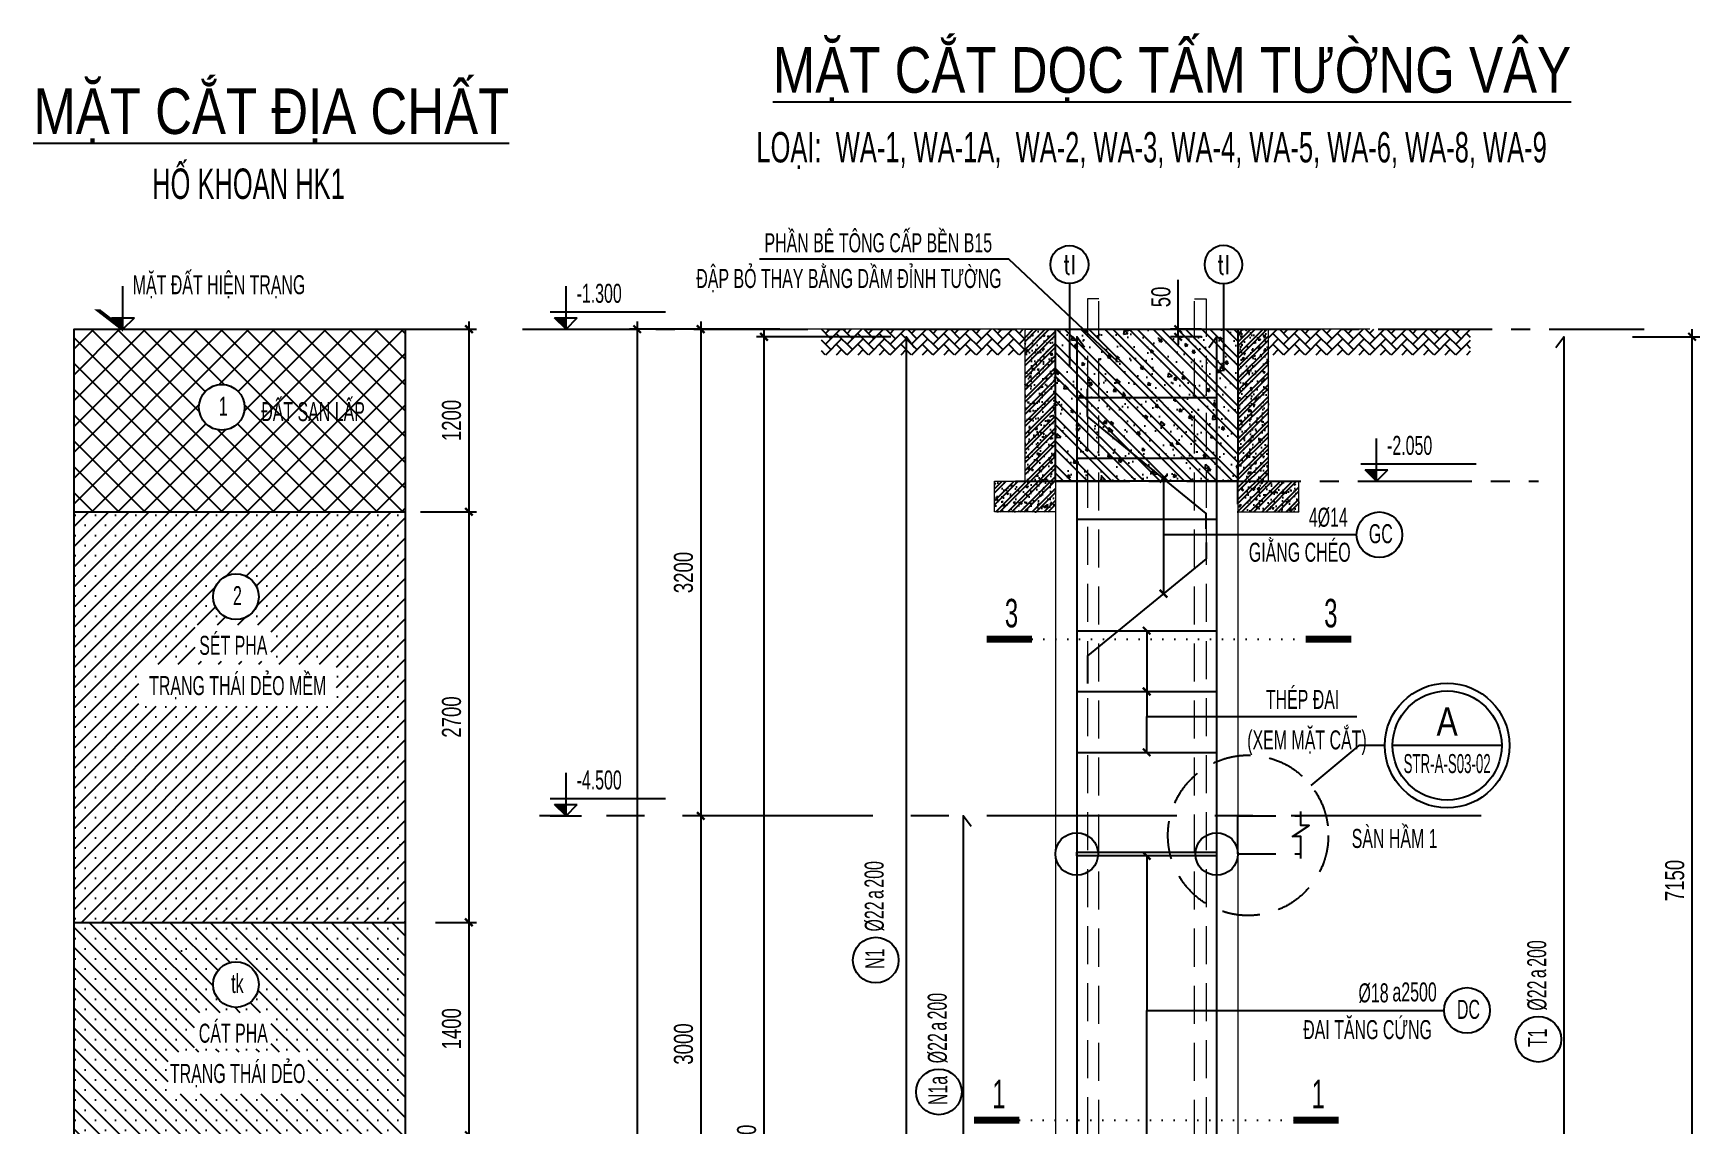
# Model space of a CAD drawing. Header units: millimetres. Extents: x -147841 to 368790, y -162721 to 84261.
# Drawn here: x 236299 to 247255, y -101197 to -94015 of the extents above; entities that cross this region are included whole.
import ezdxf
from ezdxf.enums import TextEntityAlignment as Align

# ---------------------------------------------------------------- set-up
doc = ezdxf.new("R2010")
doc.units = ezdxf.units.MM
doc.header["$LTSCALE"] = 1000
doc.header["$MEASUREMENT"] = 0
doc.header["$PDMODE"] = 1
doc.header["$PDSIZE"] = -10
for name, pattern in [('CENTER', [2, 1.25, -0.25, 0.25, -0.25]), ('CENTER2', [1.125, 0.75, -0.125, 0.125, -0.125]), ('DASHED', [0.75, 0.5, -0.25]), ('DOT', [0.25, 0, -0.25]), ('HIDDEN', [0.375, 0.25, -0.125])]:
    doc.linetypes.add(name, pattern=pattern)
doc.layers.get('0').update_dxf_attribs({"linetype": 'CONTINUOUS', "lineweight": 18})
doc.layers.get('DEFPOINTS').update_dxf_attribs({"color": 5, "linetype": 'CONTINUOUS', "lineweight": 18})
for name, color, linetype in [('0-Hatch', 8, 'CONTINUOUS'), ('0-KICH-THUOC', 9, 'CONTINUOUS'), ('0-TEXT', 31, 'CONTINUOUS'), ('0-THEP-CHU', 4, 'CONTINUOUS'), ('A-TRUC', 13, 'CENTER2'), ('ccu11-Chidan', 9, 'CONTINUOUS'), ('ccu11-Manh', 8, 'CONTINUOUS'), ('ccu11-Thay', 7, 'CONTINUOUS'), ('ccu11-Thep', 4, 'CONTINUOUS'), ('d-chudan', 9, 'CONTINUOUS'), ('d-textthep', 31, 'CONTINUOUS'), ('HIDE', 3, 'HIDDEN'), ('KC-Chidan', 9, 'CONTINUOUS'), ('KC-Cotthep', 8, 'CONTINUOUS'), ('KC-Dim', 8, 'CONTINUOUS'), ('KC-Hatch', 251, 'CONTINUOUS'), ('KC-Text', 31, 'CONTINUOUS'), ('NETVE', 11, 'CENTER'), ('THEPDAI', 6, 'CONTINUOUS')]:
    doc.layers.add(name, color=color, linetype=linetype)
for name, color, linetype, lineweight in [('0-THAY', 7, 'CONTINUOUS', 18), ('ccu11-Dim', 8, 'CONTINUOUS', 18), ('DIM', 8, 'CONTINUOUS', 18)]:
    doc.layers.add(name, color=color, linetype=linetype, lineweight=lineweight)
doc.styles.add('ARIAL', font='arial.ttf', dxfattribs={"width": 0.7})
doc.styles.add('ccu11-dim', font='vnsimli.shx', dxfattribs={"width": 0.65, "bigfont": 'bigfont.shx'})
doc.styles.add('VNTIMEH', font='vnsimli.shx', dxfattribs={"width": 0.8, "bigfont": 'bigfont.shx'})
doc.dimstyles.new('2.5-25', dxfattribs={"dimscale": 25, "dimtxt": 2.5, "dimasz": 1, "dimexe": 1, "dimexo": 2, "dimgap": 1, "dimtad": 1, "dimdec": 1, "dimrnd": 5, "dimdsep": 46, "dimtxsty": 'ARIAL', "dimblk": 'ARCHTICK', "dimcen": -1, "dimdle": 1, "dimclrd": 256, "dimclre": 256, "dimclrt": 3, "dimadec": 0, "dimazin": 2, "dimtfac": 0.1, "dimtdec": 1, "dimtmove": 0, "dimatfit": 1, "dimldrblk": 'ARCHTICK', "dimfxl": 1, "dimtvp": 0.833333, "dimtfill": 1, "dimtolj": 1, "dimtzin": 12, "dimarcsym": 0})
doc.dimstyles.new('2.5-50', dxfattribs={"dimscale": 50, "dimtxt": 2.5, "dimasz": 1, "dimexe": 1, "dimexo": 2, "dimgap": 1, "dimtad": 1, "dimdec": 1, "dimdsep": 46, "dimtxsty": 'ARIAL', "dimblk": 'ARCHTICK', "dimcen": -1, "dimdle": 1, "dimclrd": 256, "dimclre": 256, "dimclrt": 3, "dimadec": 0, "dimazin": 2, "dimtfac": 0.1, "dimtdec": 1, "dimtmove": 0, "dimatfit": 1, "dimldrblk": 'ARCHTICK', "dimfxl": 1, "dimtvp": 0.833333, "dimtfill": 1, "dimtolj": 1, "dimtzin": 12, "dimarcsym": 0})
doc.dimstyles.new('ccu11-100x2', dxfattribs={"dimscale": 100, "dimtxt": 2.5, "dimasz": 1, "dimexe": 1, "dimexo": 2, "dimgap": 1, "dimtad": 1, "dimdec": 0, "dimlfac": 0.5, "dimdsep": 46, "dimtxsty": 'ccu11-dim', "dimblk": 'ARCHTICK', "dimcen": -1, "dimdle": 1, "dimclrd": 256, "dimclre": 256, "dimclrt": 31, "dimadec": 0, "dimazin": 2, "dimtfac": 0.1, "dimtdec": 0, "dimtmove": 0, "dimatfit": 1, "dimldrblk": 'ARCHTICK', "dimfxl": 1, "dimtvp": 0.833333, "dimtolj": 1, "dimtzin": 12, "dimarcsym": 0})
pattern_1 = [(50, (103525.49, 0), (107.589027, -9.41282), [11.25, -123.75]), (355, (103525.49, 0), (-20.8127, 112.82882), [9, -99]), (100.4514, (103534.45, -0.78), (86.77641, 103.41593), [9.56103, -105.17132]), (46.1842, (103525.49, 30), (160.08616, -24.82785), [16.875, -185.625]), (96.6356, (103538.83, 27.93), (140.1994, 146.11768), [14.34154, -157.75695]), (351.1842, (103525.49, 30), (140.19929, 146.11779), [13.5, -148.5]), (21, (103540.49, 22.5), (89.53606, -60.392834), [11.25, -123.75]), (326, (103540.49, 22.5), (36.4973, 108.77251), [9, -99]), (71.4514, (103547.95, 17.47), (126.033394, 48.379575), [9.56103, -105.17132]), (37.5, (103525.486, 0), (1.823978, 49.934078), [0, -97.8, 0, -100.5, 0, -99.375]), (7.5, (103525.486, 0), (39.46043, 59.161757), [0, -57.3, 0, -95.55, 0, -37.875]), (327.5, (103492.036, 0), (80.073365, -3.383231), [0, -37.5, 0, -117, 0, -155.25]), (317.5, (103477.036, 0), (87.477925, 15.015747), [0, -48.75, 0, -77.7, 0, -110.25]), (45, (103525.486, 0), (-39.774756, 39.774756), []), (45, (103552, 0), (-39.774756, 39.774756), [])]

# ---------------------------------------------------------------- blocks, each defined once
blk = doc.blocks.new('_ARCHTICK')
at = {"color": 0, "linetype": 'ByBlock', "const_width": 0.3}
blk.add_lwpolyline([(-0.5, -0.5), (0.5, 0.5)], dxfattribs=at)
blk = doc.blocks.new('*D408')
at = {"layer": 'DEFPOINTS', "color": 0, "linetype": 'ByBlock', "ltscale": 30, "transparency": 16777216}
for p in [(238744, -95960), (238744, -97160), (239163, -97160)]:
    blk.add_point(p, dxfattribs=at)
at = {"layer": 'KC-Dim', "linetype": 'ByBlock', "lineweight": -2, "ltscale": 30, "transparency": 16777216}
for p, q in [((238844, -95960), (239213, -95960)), ((239163, -95910), (239163, -97210)), ((238844, -97160), (239213, -97160))]:
    blk.add_line(p, q, dxfattribs=at)
at = {"layer": 'KC-Dim', "linetype": 'ByBlock', "lineweight": -2, "ltscale": 30, "transparency": 16777216, "xscale": 50, "yscale": 50, "zscale": 50}
for p, rotation in [((239163, -95960), 90), ((239163, -97160), 270)]:
    blk.add_blockref('_ARCHTICK', p, dxfattribs=dict(at, rotation=rotation))
at = {"layer": 'KC-Dim', "color": 3, "linetype": 'ByBlock', "ltscale": 30, "transparency": 16777216, "insert": (239049, -96560), "char_height": 125, "attachment_point": 5, "rotation": 90, "style": 'ARIAL', "bg_fill": 3, "box_fill_scale": 1.25, "bg_fill_color": 256, "bg_fill_true_color": 13158600, "bg_fill_transparency": 0}
blk.add_mtext('\\A1;1200', dxfattribs=at)
blk = doc.blocks.new('*D409')
at = {"layer": 'DEFPOINTS', "color": 0, "linetype": 'ByBlock', "ltscale": 30, "transparency": 16777216}
for p in [(238844, -97160), (238844, -99860), (239163, -99860)]:
    blk.add_point(p, dxfattribs=at)
at = {"layer": 'KC-Dim', "linetype": 'ByBlock', "lineweight": -2, "ltscale": 30, "transparency": 16777216}
for p, q in [((238944, -97160), (239213, -97160)), ((239163, -97110), (239163, -99910)), ((238944, -99860), (239213, -99860))]:
    blk.add_line(p, q, dxfattribs=at)
at = {"layer": 'KC-Dim', "linetype": 'ByBlock', "lineweight": -2, "ltscale": 30, "transparency": 16777216, "xscale": 50, "yscale": 50, "zscale": 50}
for p, rotation in [((239163, -97160), 90), ((239163, -99860), 270)]:
    blk.add_blockref('_ARCHTICK', p, dxfattribs=dict(at, rotation=rotation))
at = {"layer": 'KC-Dim', "color": 3, "linetype": 'ByBlock', "ltscale": 30, "transparency": 16777216, "insert": (239049, -98510), "char_height": 125, "attachment_point": 5, "rotation": 90, "style": 'ARIAL', "bg_fill": 3, "box_fill_scale": 1.25, "bg_fill_color": 256, "bg_fill_true_color": 13158600, "bg_fill_transparency": 0}
blk.add_mtext('\\A1;2700', dxfattribs=at)
blk = doc.blocks.new('att_thep_2')
blk.add_circle((-300, 0), 300)
at = {"color": 3, "style": 'ARIAL', "width": 0.6}
blk.add_attdef('DK', text='', height=250, dxfattribs=at).set_placement((467, 105), align=Align.CENTER)
at = {"color": 31, "style": 'ARIAL', "width": 0.6}
blk.add_attdef('SH', text='', height=250, dxfattribs=at).set_placement((-281, -111), align=Align.CENTER)
at = {"color": 2, "style": 'ARIAL', "width": 0.6}
blk.add_attdef('KC', text='', height=250, dxfattribs=at).set_placement((472, -355), align=Align.CENTER)
blk = doc.blocks.new('*D410')
at = {"layer": 'DEFPOINTS', "color": 0, "ltscale": 3000, "transparency": 16777216}
for p in [(238844, -99860), (238844, -101260), (239163, -101260)]:
    blk.add_point(p, dxfattribs=at)
at = {"layer": 'KC-Dim', "lineweight": -2, "ltscale": 3000, "transparency": 16777216}
for p, q in [((238944, -99860), (239213, -99860)), ((239163, -99810), (239163, -101310)), ((238944, -101260), (239213, -101260))]:
    blk.add_line(p, q, dxfattribs=at)
at = {"layer": 'KC-Dim', "lineweight": -2, "ltscale": 3000, "transparency": 16777216, "xscale": 50, "yscale": 50, "zscale": 50}
for p, rotation in [((239163, -99860), 90), ((239163, -101260), 270)]:
    blk.add_blockref('_ARCHTICK', p, dxfattribs=dict(at, rotation=rotation))
at = {"layer": 'KC-Dim', "color": 3, "ltscale": 3000, "transparency": 16777216, "insert": (239049, -100560), "char_height": 125, "attachment_point": 5, "rotation": 90, "style": 'ARIAL', "bg_fill": 3, "box_fill_scale": 1.25, "bg_fill_color": 256, "bg_fill_true_color": 13158600, "bg_fill_transparency": 0}
blk.add_mtext('\\A1;1400', dxfattribs=at)
blk = doc.blocks.new('*D396')
at = {"layer": 'DEFPOINTS', "color": 0, "linetype": 'ByBlock', "ltscale": 30, "transparency": 16777216}
for p in [(243826, -95960), (244079, -95960), (244079, -96010)]:
    blk.add_point(p, dxfattribs=at)
at = {"layer": 'KC-Dim', "linetype": 'ByBlock', "lineweight": -2, "ltscale": 30, "transparency": 16777216}
for p, q in [((243826, -95960), (243826, -95635)), ((243979, -95960), (243776, -95960)), ((243826, -96010), (243826, -95960)), ((243979, -96010), (243776, -96010)), ((243826, -96010), (243826, -96060))]:
    blk.add_line(p, q, dxfattribs=at)
at = {"layer": 'KC-Dim', "linetype": 'ByBlock', "lineweight": -2, "ltscale": 30, "transparency": 16777216, "xscale": 50, "yscale": 50, "zscale": 50}
for p, rotation in [((243826, -95960), 270), ((243826, -96010), 90)]:
    blk.add_blockref('_ARCHTICK', p, dxfattribs=dict(at, rotation=rotation))
at = {"layer": 'KC-Dim', "color": 3, "linetype": 'ByBlock', "ltscale": 30, "transparency": 16777216, "insert": (243713, -95748), "char_height": 125, "attachment_point": 5, "rotation": 90, "style": 'ARIAL', "bg_fill": 3, "box_fill_scale": 1.25, "bg_fill_color": 256, "bg_fill_true_color": 13158600, "bg_fill_transparency": 0}
blk.add_mtext('\\A1;50', dxfattribs=at)
blk = doc.blocks.new('*U22')
for p, q in [((165, 0), (165, 452)), ((0, 184), (1212, 184)), ((0, 0), (329, 0)), ((45, 120), (284, 120)), ((165, 0), (45, 120)), ((165, 0), (284, 120))]:
    blk.add_line(p, q)
at = {"color": 251}
blk.add_solid([(45, 120), (165, 120), (165, 0)], dxfattribs=at)
at = {"color": 31, "ltscale": 10, "style": 'ARIAL', "width": 0.6}
blk.add_attdef('CCD1', (276, 278), '', height=200, dxfattribs=at)
blk = doc.blocks.new('SH1')
at = {"layer": '0-TEXT', "color": 7}
blk.add_circle((300, 0), 250, dxfattribs=at)
at = {"layer": '0-TEXT', "style": 'VNTIMEH', "width": 0.7}
blk.add_attdef('KC', text='', height=250, dxfattribs=at).set_placement((-1494, 420), align=Align.TOP_RIGHT)
blk.add_attdef('DK', text='', height=250, dxfattribs=at).set_placement((-1494, -122), align=Align.BOTTOM_RIGHT)
blk.add_attdef('KH', text='', height=250, dxfattribs=at).set_placement((300, 0), align=Align.MIDDLE)
blk = doc.blocks.new('*D390')
at = {"layer": 'DEFPOINTS', "color": 0, "ltscale": 3000, "transparency": 16777216}
for p in [(241308, -95960), (240687, -99160), (241308, -99160)]:
    blk.add_point(p, dxfattribs=at)
at = {"layer": 'KC-Dim', "lineweight": -2, "ltscale": 3000, "transparency": 16777216}
for p, q in [((241208, -95960), (240637, -95960)), ((240687, -95910), (240687, -99210)), ((241208, -99160), (240637, -99160))]:
    blk.add_line(p, q, dxfattribs=at)
at = {"layer": 'KC-Dim', "lineweight": -2, "ltscale": 3000, "transparency": 16777216, "xscale": 50, "yscale": 50, "zscale": 50}
for p, rotation in [((240687, -95960), 90), ((240687, -99160), 270)]:
    blk.add_blockref('_ARCHTICK', p, dxfattribs=dict(at, rotation=rotation))
at = {"layer": 'KC-Dim', "color": 3, "ltscale": 3000, "transparency": 16777216, "insert": (240574, -97560), "char_height": 125, "attachment_point": 5, "rotation": 90, "style": 'ARIAL', "bg_fill": 3, "box_fill_scale": 1.25, "bg_fill_color": 256, "bg_fill_true_color": 13158600, "bg_fill_transparency": 0}
blk.add_mtext('\\A1;3200', dxfattribs=at)
blk = doc.blocks.new('*D391')
at = {"layer": 'DEFPOINTS', "color": 0, "ltscale": 3000, "transparency": 16777216}
for p in [(241308, -99160), (240687, -102160), (241577, -102160)]:
    blk.add_point(p, dxfattribs=at)
at = {"layer": 'KC-Dim', "lineweight": -2, "ltscale": 3000, "transparency": 16777216}
for p, q in [((240687, -99110), (240687, -102210)), ((241208, -99160), (240637, -99160)), ((241477, -102160), (240637, -102160))]:
    blk.add_line(p, q, dxfattribs=at)
at = {"layer": 'KC-Dim', "lineweight": -2, "ltscale": 3000, "transparency": 16777216, "xscale": 50, "yscale": 50, "zscale": 50}
for p, rotation in [((240687, -99160), 90), ((240687, -102160), 270)]:
    blk.add_blockref('_ARCHTICK', p, dxfattribs=dict(at, rotation=rotation))
at = {"layer": 'KC-Dim', "color": 3, "ltscale": 3000, "transparency": 16777216, "insert": (240574, -100660), "char_height": 125, "attachment_point": 5, "rotation": 90, "style": 'ARIAL', "bg_fill": 3, "box_fill_scale": 1.25, "bg_fill_color": 256, "bg_fill_true_color": 13158600, "bg_fill_transparency": 0}
blk.add_mtext('\\A1;3000', dxfattribs=at)
blk = doc.blocks.new('*D403')
at = {"layer": 'DEFPOINTS', "color": 0, "ltscale": 3000, "transparency": 16777216}
for p in [(240923, -95960), (240269, -120960), (240923, -120960)]:
    blk.add_point(p, dxfattribs=at)
at = {"layer": 'KC-Dim', "lineweight": -2, "ltscale": 3000, "transparency": 16777216}
for p, q in [((240823, -95960), (240219, -95960)), ((240269, -95910), (240269, -121010)), ((240823, -120960), (240219, -120960))]:
    blk.add_line(p, q, dxfattribs=at)
at = {"layer": 'KC-Dim', "lineweight": -2, "ltscale": 3000, "transparency": 16777216, "xscale": 50, "yscale": 50, "zscale": 50}
for p, rotation in [((240269, -95960), 90), ((240269, -120960), 270)]:
    blk.add_blockref('_ARCHTICK', p, dxfattribs=dict(at, rotation=rotation))
at = {"layer": 'KC-Dim', "color": 3, "ltscale": 3000, "transparency": 16777216, "insert": (240155, -108460), "char_height": 125, "attachment_point": 5, "rotation": 90, "style": 'ARIAL', "bg_fill": 3, "box_fill_scale": 1.25, "bg_fill_color": 256, "bg_fill_true_color": 13158600, "bg_fill_transparency": 0}
blk.add_mtext('\\A1;25000', dxfattribs=at)
blk = doc.blocks.new('*D407')
at = {"layer": 'DEFPOINTS', "color": 0, "linetype": 'ByBlock', "ltscale": 30, "transparency": 16777216}
for p in [(241103, -96010), (242037, -96010), (241408, -106710)]:
    blk.add_point(p, dxfattribs=at)
at = {"layer": 'KC-Dim', "linetype": 'ByBlock', "lineweight": -2, "ltscale": 30, "transparency": 16777216}
for p, q in [((241103, -106760), (241103, -95960)), ((241937, -96010), (241053, -96010)), ((241308, -106710), (241053, -106710))]:
    blk.add_line(p, q, dxfattribs=at)
at = {"layer": 'KC-Dim', "linetype": 'ByBlock', "lineweight": -2, "ltscale": 30, "transparency": 16777216, "xscale": 50, "yscale": 50, "zscale": 50}
for p, rotation in [((241103, -96010), 90), ((241103, -106710), 270)]:
    blk.add_blockref('_ARCHTICK', p, dxfattribs=dict(at, rotation=rotation))
at = {"layer": 'KC-Dim', "color": 3, "linetype": 'ByBlock', "ltscale": 30, "transparency": 16777216, "insert": (240989, -101360), "char_height": 125, "attachment_point": 5, "rotation": 90, "style": 'ARIAL', "bg_fill": 3, "box_fill_scale": 1.25, "bg_fill_color": 256, "bg_fill_true_color": 13158600, "bg_fill_transparency": 0}
blk.add_mtext('\\A1;10700', dxfattribs=at)
blk = doc.blocks.new('att_thep_1')
blk.add_circle((0, 300), 300)
at = {"color": 31, "style": 'ARIAL', "width": 0.6}
blk.add_attdef('SH', text='', height=250, dxfattribs=at).set_placement((19, 189), align=Align.CENTER)
blk.add_attdef('DK', text='', height=250, dxfattribs=at).set_placement((773, 195), align=Align.RIGHT)
blk.add_attdef('KC', (953, 197), '', height=250, dxfattribs=at)
at = {"layer": 'KC-Text', "color": 31, "style": 'ARIAL', "width": 0.6}
blk.add_text('a', height=250, dxfattribs=at).set_placement((805, 199))
blk = doc.blocks.new('*D1103')
at = {"layer": 'DEFPOINTS', "color": 0, "ltscale": 3000, "transparency": 16777216}
for p in [(246712, -96010), (247205, -96010), (246712, -103160)]:
    blk.add_point(p, dxfattribs=at)
at = {"layer": 'DIM', "lineweight": -2, "ltscale": 3000, "transparency": 16777216}
for p, q in [((247205, -103210), (247205, -95960)), ((246812, -96010), (247255, -96010)), ((246812, -103160), (247255, -103160))]:
    blk.add_line(p, q, dxfattribs=at)
at = {"layer": 'DIM', "lineweight": -2, "ltscale": 3000, "transparency": 16777216, "xscale": 50, "yscale": 50, "zscale": 50}
for p, rotation in [((247205, -96010), 90), ((247205, -103160), 270)]:
    blk.add_blockref('_ARCHTICK', p, dxfattribs=dict(at, rotation=rotation))
at = {"layer": 'DIM', "color": 3, "ltscale": 3000, "transparency": 16777216, "insert": (247091, -99585), "char_height": 125, "attachment_point": 5, "rotation": 90, "style": 'ARIAL', "bg_fill": 3, "box_fill_scale": 1.25, "bg_fill_color": 256, "bg_fill_true_color": 13158600, "bg_fill_transparency": 0}
blk.add_mtext('\\A1;7150', dxfattribs=at)
blk = doc.blocks.new('*U19')
at = {"color": 3, "linetype": 'DOT', "ltscale": 0.5}
blk.add_line((-1640, 0), (1239, 0), dxfattribs=at)
at = {"color": 4, "const_width": 75}
for points in [[(-2119, 0), (-1640, 0)], [(1239, 0), (1719, 0)]]:
    blk.add_lwpolyline(points, dxfattribs=at)
at = {"color": 31, "style": 'ARIAL', "width": 0.6}
for tag, p in [('MC3', (-1856, 274)), ('MC4', (1503, 274))]:
    blk.add_attdef(tag, text='', height=300, dxfattribs=at).set_placement(p, align=Align.MIDDLE_CENTER)
blk = doc.blocks.new('att_ten chi tiet')
at = {"color": 7}
blk.add_lwpolyline([(574, 656), (-574, 656)], dxfattribs=at)
blk.add_circle((0, 656), 656, dxfattribs=at)
at = {"color": 3}
blk.add_circle((0, 656), 574, dxfattribs=at)
at = {"color": 7, "style": 'ARIAL', "width": 0.8}
blk.add_attdef('TCT', text='', height=300, dxfattribs=at).set_placement((0, 669), align=Align.BOTTOM_CENTER)
at = {"color": 31, "style": 'ARIAL', "width": 0.6}
blk.add_attdef('BVTC', text='', height=200, dxfattribs=at).set_placement((0, 566), align=Align.TOP_CENTER)

msp = doc.modelspace()

# ---------------------------------------------------------------- hatches: boundary and pattern name
at = {"layer": '0-Hatch'}
h = msp.add_hatch(dxfattribs=at)
h.set_pattern_fill('AR-HBONE', color=256, scale=12.5, style=0)
h.set_pattern_definition([(45, (127380.327, -83754.96), (6e-15, 70.710678), [150, -50]), (135, (127415.683, -83719.607), (6e-15, 70.710678), [150, -50])])
h.paths.add_polyline_path([(242818.97, -95960.19), (241480.33, -95960.19), (241480.33, -96127.58), (242818.97, -96127.58)])
at = {"layer": '0-Hatch', "ltscale": 3000}
h = msp.add_hatch(dxfattribs=at)
h.set_pattern_fill('BTCT', color=256, scale=15)
h.set_pattern_definition(pattern_1)
h.paths.add_polyline_path([(243018.97, -95960.19), (242818.97, -95960.19), (242818.97, -96960.19), (243018.97, -96960.19)])
h.paths.add_polyline_path([(243018.97, -96960.19), (242818.97, -96960.19), (242618.97, -96960.19), (242618.97, -97160.19), (243018.97, -97160.19)])
h = msp.add_hatch(dxfattribs=at)
h.set_pattern_fill('BTCT', color=256, scale=15)
h.set_pattern_definition(pattern_1)
h.paths.add_polyline_path([(244418.97, -95960.19), (244218.97, -95960.19), (244218.97, -96960.19), (244418.97, -96960.19)])
h.paths.add_polyline_path([(244618.97, -96960.19), (244418.97, -96960.19), (244218.97, -96960.19), (244218.97, -97160.19), (244618.97, -97160.19)])
at = {"layer": '0-Hatch'}
h = msp.add_hatch(dxfattribs=at)
h.set_pattern_fill('AR-HBONE', color=256, scale=12.5, style=0)
h.set_pattern_definition([(45, (130533.535, -83754.96), (6e-15, 70.710678), [150, -50]), (135, (130568.89, -83719.607), (6e-15, 70.710678), [150, -50])])
h.paths.add_polyline_path([(245748.53, -95960.19), (244418.97, -95960.19), (244418.97, -96127.58), (245748.53, -96127.58)])
at = {"layer": '0-Hatch', "ltscale": 3000}
h = msp.add_hatch(dxfattribs=at)
h.set_pattern_fill('BTGV-01', color=256, scale=700)
h.set_pattern_definition([(50, (69532, 0), (5020.82, -439.265), [525, -5775]), (355, (69532, 0), (-971.26, 5265.34), [420, -4620]), (100.4514, (69950, -36.6), (4049.57, 4826.08), [446.18, -4908]), (46.1842, (69532, 1400), (7470.69, -1158.63), [787.5, -8662.5]), (96.6356, (70154.4, 1303.4), (6542.64, 6818.83), [669.27, -7362]), (351.184, (69532, 1400), (6542.63, 6818.83), [630, -6930]), (21, (70232, 1050), (4178.35, -2818.33), [525, -5775]), (326, (70232, 1050), (1703.21, 5076.05), [420, -4620]), (71.4514, (70580, 815), (5881.56, 2257.71), [446.18, -4908]), (37.5, (69531.8, 0), (85.119, 2330.257), [0, -4564, 0, -4690, 0, -4637.5]), (7.5, (69531.8, 0), (1841.487, 2760.882), [0, -2674, 0, -4459, 0, -1767.5]), (327.5, (67970.8, 0), (3736.757, -157.884), [0, -1750, 0, -5460, 0, -7245]), (317.5, (67270.8, 0), (4082.303, 700.735), [0, -2275, 0, -3626, 0, -5145])])
h.paths.add_polyline_path([(238744.1, -98960.19), (236567.16, -98960.19), (236567.16, -100960.19), (238744.1, -100960.19)])
h.paths.add_polyline_path([(237481.48, -99581.89, -1), (237781.48, -99581.89, -1)], flags=16)
h.paths.add_polyline_path([(237580.48, -99669.01), (237701.5, -99669.01), (237701.5, -99480.74), (237580.48, -99480.74)], flags=8)
h.paths.add_polyline_path([(236992.84, -100302.88), (238292.29, -100302.88), (238292.29, -100026.49), (236992.84, -100026.49)], flags=24)
h.paths.add_polyline_path([(237017.92, -100038.01), (238210.24, -100038.01), (238210.24, -99761.62), (237017.92, -99761.62)], flags=24)
at = {"layer": 'KC-Hatch', "ltscale": 3000}
h = msp.add_hatch(dxfattribs=at)
h.set_pattern_fill('LATSAN09', color=256, scale=20, angle=45)
h.set_pattern_definition([(45, (117979.48, 0), (-84.85281, 84.85281), []), (135, (117979.48, 0), (-84.85281, -84.85281), [])])
h.paths.add_polyline_path([(238744.1, -95960.19), (236567.16, -95960.19), (236567.16, -97160.19), (238744.1, -97160.19)])
h.paths.add_polyline_path([(237388.05, -96473.61, -1), (237688.05, -96473.61, -1)], flags=16)
h.paths.add_polyline_path([(237457.39, -96563.29), (237637.71, -96563.29), (237637.71, -96371.95), (237457.39, -96371.95)], flags=8)
h.paths.add_polyline_path([(237757.9, -96606.27), (238518.59, -96606.27), (238518.59, -96368.38), (237757.9, -96368.38)], flags=24)
h = msp.add_hatch(dxfattribs=at)
h.set_pattern_fill('MUT', color=256, scale=1000, angle=90)
h.set_pattern_definition([(135, (117979.48, 0), (-66.29126, -66.29126), []), (135, (117979.48, 66.29), (-66.29126, -66.29126), [0, -93.75])])
h.paths.add_polyline_path([(238744.1, -99860.19), (236567.16, -99860.19), (236567.16, -101260.19), (238744.1, -101260.19)])
edge = h.paths.add_edge_path(flags=16)
edge.add_arc((237631.48, -100269.04), 150, 0, 360)
h.paths.add_polyline_path([(237568.69, -100357.52), (237713.29, -100357.52), (237713.29, -100168.23), (237568.69, -100168.23)], flags=0)
h.paths.add_polyline_path([(237185.29, -100990.04), (238105.35, -100990.04), (238105.35, -100713.65), (237185.29, -100713.65)], flags=16)
h.paths.add_polyline_path([(237359.66, -100693.19), (237863.19, -100693.19), (237863.19, -100455.17), (237359.66, -100455.17)], flags=16)

# ---------------------------------------------------------------- linework, layer by layer
for points in [[(242818.97, -95960.19), (243018.97, -95960.19), (243018.97, -97160.19), (242618.97, -97160.19), (242618.97, -96960.19), (242818.97, -96960.19), (242818.97, -95960.19)], [(244418.97, -95960.19), (244218.97, -95960.19), (244218.97, -97160.19), (244618.97, -97160.19), (244618.97, -96960.19), (244418.97, -96960.19), (244418.97, -95960.19)]]:
    msp.add_lwpolyline(points)
at = {"layer": '0-KICH-THUOC', "ltscale": 3000}
msp.add_line((243729.33, -96943.02), (243729.33, -97698.82), dxfattribs=at)
at = {"layer": '0-THAY'}
for p, q in [((243018.97, -95960.19), (243018.97, -120960.19)), ((244218.97, -95960.19), (244218.97, -97760.19)), ((244218.97, -97760.19), (244218.97, -120960.19))]:
    msp.add_line(p, q, dxfattribs=at)
at = {"layer": '0-THEP-CHU', "linetype": 'Continuous'}
for points in [[(242089.33, -96080.19), (242037.33, -96010.19), (242037.33, -107710.19), (242102.29, -107627.03)], [(243210.97, -96080.19), (243158.97, -96010.19), (243158.97, -107710.19), (243223.93, -107627.03)], [(246309.88, -96080.19), (246361.88, -96010.19), (246361.88, -104160.19), (246296.92, -104077.03)], [(242464, -99230.19), (242412, -99160.19), (242412, -105160.19), (242476.97, -105077.03)]]:
    msp.add_lwpolyline(points, dxfattribs=at)
at = {"layer": 'A-TRUC'}
msp.add_line((242757.3, -96960.19), (246194.61, -96960.19), dxfattribs=at)
at = {"layer": 'ccu11-Chidan'}
for p, q in [((236888.57, -95960.19), (236888.57, -95677.76)), ((236813.75, -95885.36), (236963.4, -95885.36)), ((236888.57, -95960.19), (236813.75, -95885.36)), ((236888.57, -95960.19), (236963.4, -95885.36)), ((238642.75, -95960.19), (239054.59, -95960.19))]:
    msp.add_line(p, q, dxfattribs=at)
msp.add_lwpolyline([(245184.51, -98697.54), (245014.73, -98697.54), (244698.04, -98959.34)], dxfattribs=at)
msp.add_solid([(236813.75, -95885.36), (236888.57, -95885.36), (236888.57, -95960.19)], dxfattribs=at)
at = {"layer": 'ccu11-Dim', "linetype": 'DASHED', "ltscale": 0.5}
msp.add_lwpolyline([(243303.97, -118151.57), (243303.97, -95760.19), (243228.97, -95760.19), (243228.97, -118151.57)], dxfattribs=at)
at = {"layer": 'ccu11-Manh', "ltscale": 3000, "flags": 128}
msp.add_lwpolyline([(244632.45, -99440.19), (244632.45, -99296.19), (244578.45, -99296.19), (244686.45, -99224.19), (244632.45, -99224.19), (244632.45, -99130.19)], dxfattribs=at)
at = {"layer": 'ccu11-Manh'}
for centre in [(243158.97, -99410.57), (244078.97, -99410.57)]:
    msp.add_circle(centre, 140, dxfattribs=at)
at = {"layer": 'ccu11-Thay'}
for p, q in [((236567.16, -97160.19), (238744.1, -97160.19)), ((236567.16, -99860.19), (238744.1, -99860.19))]:
    msp.add_line(p, q, dxfattribs=at)
at = {"layer": 'ccu11-Thay', "linetype": 'Continuous'}
msp.add_lwpolyline([(236888.57, -95580.69, 0, 0, 0), (236888.57, -95960.19, 25, 25, 0), (236718.07, -95828.69, 0, 0, 0), (237962.84, -95828.69, 0, 0, 0)], format="xyseb", dxfattribs=at)
msp.add_lwpolyline([(236567.16, -129705.04), (236567.16, -95960.19), (238744.1, -95960.19), (238744.1, -129705.04)], dxfattribs=at)
at = {"layer": 'ccu11-Thep'}
msp.add_line((243110.9, -95660.19), (243110.9, -96210.19), dxfattribs=at)
for points in [[(244008.97, -97273.33), (244008.97, -97171.01), (243228.97, -96535.05), (243228.97, -96352.19)], [(244008.97, -97362.77), (244008.97, -97470.82), (243228.97, -98106.79), (243228.97, -98289.65)]]:
    msp.add_lwpolyline(points, dxfattribs=at)
at = {"layer": 'd-chudan'}
msp.add_lwpolyline([(244999, -97311.44), (243729.33, -97311.44)], dxfattribs=at)
at = {"layer": 'd-chudan', "linetype": 'HIDDEN'}
msp.add_circle((244285.89, -99288.16), 527.25, dxfattribs=at)
at = {"layer": 'HIDE'}
for p, q in [((244218.97, -97110.19), (244218.97, -96860.19)), ((244218.97, -99160.19), (244632.45, -99160.19)), ((244218.97, -99410.19), (244218.97, -99160.19)), ((244218.97, -99410.19), (244632.45, -99410.19))]:
    msp.add_line(p, q, dxfattribs=at)
at = {"layer": 'NETVE'}
msp.add_line((245817.85, -99160.19), (239626.81, -99160.19), dxfattribs=at)
at = {"layer": 'THEPDAI'}
for p, q in [((243158.97, -96408.87), (244078.97, -96408.87)), ((243158.97, -96808.87), (244078.97, -96808.87)), ((243158.97, -97208.87), (244078.97, -97208.87)), ((243158.97, -97942.44), (244078.97, -97942.44)), ((243158.97, -98342.44), (244078.97, -98342.44)), ((243158.97, -98742.44), (244078.97, -98742.44))]:
    msp.add_line(p, q, dxfattribs=at)
at = {"layer": 'THEPDAI', "color": 3}
msp.add_lwpolyline([(243158.97, -99398.27), (244078.97, -99398.27), (244078.97, -99422.87), (243158.97, -99422.87)], close=True, dxfattribs=at)

# ---------------------------------------------------------------- block references
at = {"layer": '0-TEXT'}
ref = msp.add_blockref('SH1', (242960.9, -95535.19), dxfattribs=dict(at, xscale=0.5, yscale=0.5, zscale=0.5))
ref.add_attrib('KH', 'tl', dxfattribs={"layer": 'd-textthep', "height": 125, "style": 'VNTIMEH', "width": 0.8}).set_placement((243110.9, -95535.19), align=Align.MIDDLE)
at = {"layer": 'KC-Chidan', "xscale": 0.625, "yscale": 0.625, "zscale": 0.625}
for name, p, values in [('*U22', (239698.21, -95960.19), {'CCD1': '-1.300'}), ('*U22', (245026.93, -96960.19), {'CCD1': '-2.050'}), ('*U19', (243890.23, -97998.07), {'MC4': '3', 'MC3': '3'}), ('*U22', (239698.21, -99160.19), {'CCD1': '-4.500'}), ('*U19', (243807.73, -101160.26), {'MC4': '1', 'MC3': '1'})]:
    msp.add_blockref(name, p, dxfattribs=at).add_auto_attribs(values)
at = {"layer": 'KC-Chidan'}
ref = msp.add_blockref('att_ten chi tiet', (245594.34, -99107.37), dxfattribs=dict(at, xscale=0.625, yscale=0.625, zscale=0.625))
ref.add_attrib('BVTC', 'STR-A-S03-02', dxfattribs={"layer": '0', "color": 31, "height": 125, "style": 'ARIAL', "width": 0.5}).set_placement((245594.34, -98753.56), align=Align.TOP_CENTER)
ref.add_attrib('TCT', 'A', dxfattribs={"layer": '0', "color": 7, "height": 187.5, "style": 'ARIAL', "width": 0.8}).set_placement((245594.34, -98689.49), align=Align.BOTTOM_CENTER)
at = {"layer": 'KC-Cotthep'}
ref = msp.add_blockref('att_thep_2', (237688.05, -96473.61), dxfattribs=dict(at, xscale=0.5, yscale=0.5, zscale=0.5))
ref.add_attrib('SH', '1', dxfattribs={"layer": '0', "color": 31, "height": 125, "style": 'ARIAL', "width": 0.6}).set_placement((237547.55, -96529.35), align=Align.CENTER)
ref = msp.add_blockref('att_thep_2', (245299, -97311.44), dxfattribs=dict(at, xscale=0.5, yscale=0.5, zscale=0.5))
ref.add_attrib('KC', 'GIẰNG CHÉO', dxfattribs={"layer": '0', "color": 2, "height": 125, "style": 'ARIAL', "width": 0.6}).set_placement((244625.24, -97489.09), align=Align.CENTER)
ref.add_attrib('DK', '4%%C14', dxfattribs={"layer": '0', "color": 215, "height": 125, "style": 'ARIAL', "width": 0.6}).set_placement((244813.06, -97258.74), align=Align.CENTER)
ref.add_attrib('SH', 'GC', dxfattribs={"layer": '0', "color": 31, "height": 125, "style": 'ARIAL', "width": 0.6}).set_placement((245158.51, -97367.18), align=Align.CENTER)
ref = msp.add_blockref('att_thep_2', (237781.48, -97718.66), dxfattribs=dict(at, xscale=0.5, yscale=0.5, zscale=0.5))
ref.add_attrib('SH', '2', dxfattribs={"layer": '0', "color": 31, "height": 125, "style": 'ARIAL', "width": 0.6}).set_placement((237640.99, -97774.4), align=Align.CENTER)
ref = msp.add_blockref('att_thep_1', (246344.36, -100628.86), dxfattribs=dict(at, xscale=0.5, yscale=0.5, zscale=0.5, rotation=90))
ref.add_attrib('SH', 'T1', dxfattribs={"layer": '0', "color": 31, "height": 125, "rotation": 90, "style": 'ARIAL', "width": 0.6}).set_placement((246250.1, -100619.36), align=Align.CENTER)
ref.add_attrib('KC', '200', (246245.78, -100152.43), dxfattribs={"layer": '0', "color": 2, "height": 125, "rotation": 90, "style": 'ARIAL', "width": 0.6})
ref.add_attrib('DK', '%%C22', dxfattribs={"layer": '0', "color": 2, "height": 125, "rotation": 90, "style": 'ARIAL', "width": 0.6}).set_placement((246246.92, -100242.59), align=Align.RIGHT)
ref = msp.add_blockref('att_thep_2', (237781.48, -100269.04), dxfattribs=dict(at, xscale=0.5, yscale=0.5, zscale=0.5))
ref.add_attrib('SH', 'tk', dxfattribs={"layer": '0', "color": 31, "height": 125, "style": 'ARIAL', "width": 0.6}).set_placement((237640.99, -100324.78), align=Align.CENTER)
ref = msp.add_blockref('att_thep_1', (242402.6, -100975.07), dxfattribs=dict(at, xscale=0.5, yscale=0.5, zscale=0.5, rotation=90))
ref.add_attrib('SH', 'N1a', dxfattribs={"layer": '0', "color": 31, "height": 125, "rotation": 90, "style": 'ARIAL', "width": 0.6}).set_placement((242308.34, -100965.56), align=Align.CENTER)
ref.add_attrib('KC', '200', (242304.02, -100498.63), dxfattribs={"layer": '0', "color": 2, "height": 125, "rotation": 90, "style": 'ARIAL', "width": 0.6})
ref.add_attrib('DK', '%%C22', dxfattribs={"layer": '0', "color": 2, "height": 125, "rotation": 90, "style": 'ARIAL', "width": 0.6}).set_placement((242305.16, -100588.79), align=Align.RIGHT)
ref = msp.add_blockref('att_thep_2', (245874.93, -100438.86), dxfattribs=dict(at, xscale=0.5, yscale=0.5, zscale=0.5))
ref.add_attrib('KC', 'a2500', dxfattribs={"layer": '0', "color": 2, "height": 125, "style": 'ARIAL', "width": 0.6}).set_placement((245380.39, -100380.02), align=Align.CENTER)
ref.add_attrib('DK', '%%C18', dxfattribs={"layer": '0', "color": 215, "height": 125, "style": 'ARIAL', "width": 0.6}).set_placement((245110.59, -100386.15), align=Align.CENTER)
ref.add_attrib('SH', 'DC', dxfattribs={"layer": '0', "color": 31, "height": 125, "style": 'ARIAL', "width": 0.6}).set_placement((245734.44, -100494.6), align=Align.CENTER)
at = {"layer": 'THEPDAI', "xscale": 50, "yscale": 50, "zscale": 50}
msp.add_blockref('_ARCHTICK', (243729.33, -96943.02), dxfattribs=at)
at = {"layer": 'THEPDAI', "xscale": 49.99999999999747, "yscale": 49.99999999999747, "zscale": 49.99999999999747, "rotation": 270.0330229544601}
msp.add_blockref('_ARCHTICK', (243729.33, -97698.82), dxfattribs=at)

# ---------------------------------------------------------------- texts
at = {"layer": 'KC-Text', "style": 'ARIAL', "width": 0.8}
for s, p in [('%%UMẶT CẮT DỌC TẤM TƯỜNG VÂY', (241160.72, -94405.27)), ('%%UMẶT CẮT ĐỊA CHẤT', (236299.11, -94676.45))]:
    msp.add_text(s, height=300, dxfattribs=at).set_placement(p)
at = {"layer": 'KC-Text', "style": 'ARIAL', "width": 0.6}
for s, p in [('LOẠI:  WA-1, WA-1A,  WA-2, WA-3, WA-4, WA-5, WA-6, WA-8, WA-9', (243651.3, -94863.46)), ('HỐ KHOAN HK1', (237713.61, -95103.48))]:
    msp.add_text(s, height=200, dxfattribs=at).set_placement(p, align=Align.CENTER)
at = {"layer": 'KC-Text', "color": 1, "style": 'ARIAL', "width": 0.6}
for s, p in [('PHẦN BÊ TÔNG CẤP BỀN B15', (241854.45, -95454.17)), ('ĐẬP BỎ THAY BẰNG DẦM ĐỈNH TƯỜNG', (241661.41, -95688.99)), ('ĐẤT SAN LẤP', (238138.24, -96564.49)), ('SÉT PHA', (237614.08, -98101)), ('TRẠNG THÁI DẺO MỀM', (237642.56, -98365.88)), ('CÁT PHA', (237614.08, -100651.38)), ('TRẠNG THÁI DẺO', (237642.56, -100916.26))]:
    msp.add_text(s, height=125, dxfattribs=at).set_placement(p, align=Align.CENTER)
msp.add_text('MẶT ĐẤT HIỆN TRẠNG', height=125, dxfattribs=at).set_placement((237520.08, -95667.51), align=Align.MIDDLE_CENTER)
for s, p in [('THÉP ĐAI', (244402.22, -98456.8, -269219.91)), ('(XEM MẶT CẮT)', (244280.15, -98722.92, -269219.91)), ('SÀN HẦM 1', (244966.87, -99370.84, -269219.91)), ('ĐAI TĂNG CỨNG', (244648.01, -100627.93, -269219.91))]:
    msp.add_text(s, height=125, dxfattribs=at).set_placement(p)

# ---------------------------------------------------------------- dimensions: what is measured, and where the dimension line sits
at = {"layer": 'KC-Dim', "linetype": 'ByBlock', "ltscale": 30}
dim = msp.add_linear_dim(base=(243826.46, -95960.19), p1=(244078.97, -96010.19), p2=(244078.97, -95960.19), angle=90, dimstyle='2.5-50', dxfattribs=at)
dim.commit()
dim.dimension.update_dxf_attribs({"geometry": '*D396', "text_midpoint": (243712.64, -95747.67)})

# ---------------------------------------------------------------- leaders
at = {"layer": 'ccu11-Manh', "ltscale": 3000}
for points, override in [([(243618.97, -97942.44), (243618.97, -98505.93), (244999.62, -98507.33)], {"dimasz": 0.5, "dimtad": 0}), ([(243618.97, -98342.44), (243618.97, -98505.93), (244999.62, -98507.33)], {"dimasz": 0.5, "dimtad": 0}), ([(243618.97, -98742.44), (243618.97, -98505.93), (244999.62, -98507.33)], {"dimasz": 0.5, "dimtad": 0}), ([(243618.97, -99422.87), (243618.97, -100438.86), (245574.93, -100438.86)], {"dimasz": 0.5, "dimgap": 1, "dimtad": 0}), ([(243618.97, -101898.27), (243618.97, -100438.86), (245574.93, -100438.86)], {"dimasz": 0.5, "dimtad": 0})]:
    msp.add_leader(points, dimstyle='ccu11-100x2', override=override, dxfattribs=at)
at = {"layer": 'DIM', "ltscale": 3000}
msp.add_leader([(243430.29, -96174.66), (242711.99, -95498.83), (241073.46, -95498.83)], dimstyle='2.5-25', override={"dimgap": 1, "dimtad": 0}, dxfattribs=at)

# ---------------------------------------------------------------- next in the draw order: hatches: boundary and pattern name
at = {"layer": '0-Hatch', "ltscale": 3000}
h = msp.add_hatch(dxfattribs=at)
h.set_pattern_fill('BTCT', color=256, scale=30, angle=270)
h.set_pattern_definition([(320, (103525.49, 0), (-18.82564, -215.17805), [22.5, -247.5]), (265, (103525.49, 0), (225.65764, 41.6254), [18, -198]), (10.4514, (103523.92, -17.93), (206.83186, -173.55281), [19.12206, -210.34263]), (316.1842, (103585.49, 0), (-49.6557, -320.1723), [33.75, -371.25]), (6.6356, (103581.35, -26.68), (292.23536, -280.3988), [28.6831, -315.5139]), (261.1842, (103585.5, 0), (292.2356, -280.3986), [27, -297]), (291, (103570.49, -30), (-120.78567, -179.07212), [22.5, -247.5]), (236, (103570.49, -30), (217.545, -72.9946), [18, -198]), (341.4514, (103560.42, -44.92), (96.75915, -252.0668), [19.12206, -210.34263]), (307.5, (103525.486, 0), (99.868156, -3.647957), [0, -195.6, 0, -201, 0, -198.75]), (277.5, (103525.49, 0), (118.323514, -78.92086), [0, -114.6, 0, -191.1, 0, -75.75]), (237.5, (103525.486, 66.9), (-6.76646, -160.14673), [0, -75, 0, -234, 0, -310.5]), (227.5, (103525.49, 96.9), (30.0315, -174.95585), [0, -97.5, 0, -155.4, 0, -220.5]), (315, (103525.49, 0), (79.54951, 79.54951), []), (315, (103525.49, -53.03), (79.54951, 79.54951), [])])
h.paths.add_polyline_path([(244218.97, -96960.19), (243018.97, -96960.19), (243018.97, -95960.19), (244218.97, -95960.19)])

# ---------------------------------------------------------------- next in the draw order: linework, layer by layer
msp.add_lwpolyline([(244218.97, -96960.19), (243018.97, -96960.19), (243018.97, -95960.19), (244218.97, -95960.19)], close=True, dxfattribs=at)
at = {"layer": '0-THAY'}
msp.add_line((245085.61, -95960.19), (239913.96, -95960.19), dxfattribs=at)
at = {"layer": '0-THEP-CHU', "linetype": 'Continuous'}
msp.add_lwpolyline([(244026.97, -96080.19), (244078.97, -96010.19), (244078.97, -104160.19), (244014, -104077.03)], dxfattribs=at)
at = {"layer": 'A-TRUC'}
msp.add_line((239515.75, -95960.19), (246889.54, -95960.19), dxfattribs=at)
msp.add_line((239515.75, -95960.19), (246889.54, -95960.19), dxfattribs=at)
at = {"layer": 'ccu11-Dim', "linetype": 'DASHED', "ltscale": 0.5}
msp.add_lwpolyline([(243933.97, -118151.57), (243933.97, -95760.19), (244008.97, -95760.19), (244008.97, -118151.57)], dxfattribs=at)
at = {"layer": 'ccu11-Thay', "ltscale": 3000}
msp.add_line((243018.97, -95960.19), (244218.97, -95960.19), dxfattribs=at)
at = {"layer": 'ccu11-Thep'}
msp.add_line((244123.42, -95660.19), (244123.42, -96210.19), dxfattribs=at)

# ---------------------------------------------------------------- next in the draw order: block references
at = {"layer": '0-TEXT'}
ref = msp.add_blockref('SH1', (244273.42, -95535.19), dxfattribs=dict(at, xscale=-0.5, yscale=0.5, zscale=0.5))
ref.add_attrib('KH', 'tl', dxfattribs={"layer": 'd-textthep', "height": 125, "style": 'VNTIMEH', "width": 0.8}).set_placement((244123.42, -95535.19), align=Align.MIDDLE)

# ---------------------------------------------------------------- next in the draw order: dimensions: what is measured, and where the dimension line sits
at = {"layer": 'KC-Dim', "linetype": 'ByBlock', "ltscale": 30}
dim = msp.add_linear_dim(base=(239162.53, -97160.19), p1=(238744.1, -95960.19), p2=(238744.1, -97160.19), angle=90, dimstyle='2.5-50', dxfattribs=at)
dim.commit()
dim.dimension.update_dxf_attribs({"geometry": '*D408', "text_midpoint": (239048.71, -96560.19)})

# ---------------------------------------------------------------- next in the draw order: hatches: boundary and pattern name
at = {"layer": 'KC-Hatch', "ltscale": 3000}
h = msp.add_hatch(dxfattribs=at)
h.set_pattern_fill('MUT', color=256, scale=1000)
h.set_pattern_definition([(45, (117979.48, 0), (-66.29126, 66.29126), []), (45, (118045.77, 0), (-66.29126, 66.29126), [0, -93.75])])
h.paths.add_polyline_path([(238744.1, -97160.19), (236567.16, -97160.19), (236567.16, -99860.19), (238744.1, -99860.19)])
edge = h.paths.add_edge_path(flags=16)
edge.add_arc((237631.48, -97718.66), 150, 0, 360)
h.paths.add_polyline_path([(237580.48, -97805.78), (237701.5, -97805.78), (237701.5, -97617.51), (237580.48, -97617.51)], flags=0)
h.paths.add_polyline_path([(236992.84, -98439.66), (238292.29, -98439.66), (238292.29, -98163.27), (236992.84, -98163.27)], flags=16)
h.paths.add_polyline_path([(237363.66, -98142.81), (237862.88, -98142.81), (237862.88, -97904.79), (237363.66, -97904.79)], flags=16)

# ---------------------------------------------------------------- next in the draw order: dimensions: what is measured, and where the dimension line sits
at = {"layer": 'DIM', "ltscale": 3000}
dim = msp.add_linear_dim(base=(247204.66, -96010.19), p1=(246711.86, -103160.19), p2=(246711.86, -96010.19), angle=90, dimstyle='2.5-50', override={"dimtmove": 1, "dimfxl": 100, "dimfxlon": 1}, dxfattribs=at)
dim.commit()
dim.dimension.update_dxf_attribs({"geometry": '*D1103', "text_midpoint": (247090.84, -99585.19)})
at = {"layer": 'KC-Dim', "ltscale": 3000}
dim = msp.add_linear_dim(base=(240687.5, -99160.19), p1=(241307.89, -95960.19), p2=(241307.89, -99160.19), angle=90, dimstyle='2.5-50', dxfattribs=at)
dim.commit()
dim.dimension.update_dxf_attribs({"geometry": '*D390', "text_midpoint": (240573.63, -97560.19)})
at = {"layer": 'KC-Dim', "linetype": 'ByBlock', "ltscale": 30}
dim = msp.add_linear_dim(base=(239162.53, -99860.19), p1=(238844.1, -97160.19), p2=(238844.1, -99860.19), angle=90, dimstyle='2.5-50', dxfattribs=at)
dim.commit()
dim.dimension.update_dxf_attribs({"geometry": '*D409', "text_midpoint": (239048.71, -98510.19)})

# ---------------------------------------------------------------- next in the draw order: dimensions: what is measured, and where the dimension line sits
at = {"layer": 'KC-Dim', "ltscale": 3000}
dim = msp.add_linear_dim(base=(240687.5, -102160.19), p1=(241307.89, -99160.19), p2=(241577.3, -102160.19), angle=90, dimstyle='2.5-50', override={"dimtmove": 1}, dxfattribs=at)
dim.commit()
dim.dimension.update_dxf_attribs({"geometry": '*D391', "text_midpoint": (240573.63, -100660.19)})
dim = msp.add_linear_dim(base=(239162.53, -101260.19), p1=(238844.1, -99860.19), p2=(238844.1, -101260.19), angle=90, dimstyle='2.5-50', dxfattribs=at)
dim.commit()
dim.dimension.update_dxf_attribs({"geometry": '*D410', "text_midpoint": (239048.71, -100560.19)})

# ---------------------------------------------------------------- next in the draw order: dimensions: what is measured, and where the dimension line sits
dim = msp.add_linear_dim(base=(240269.13, -120960.19), p1=(240922.69, -95960.19), p2=(240922.69, -120960.19), angle=90, dimstyle='2.5-50', override={"dimtmove": 1}, dxfattribs=at)
dim.commit()
dim.dimension.update_dxf_attribs({"geometry": '*D403', "text_midpoint": (240155.31, -108460.19)})

# ---------------------------------------------------------------- next in the draw order: dimensions: what is measured, and where the dimension line sits
at = {"layer": 'KC-Dim', "linetype": 'ByBlock', "ltscale": 30}
dim = msp.add_linear_dim(base=(241102.96, -96010.19), p1=(241407.89, -106710.19), p2=(242037.33, -96010.19), angle=90, dimstyle='2.5-50', dxfattribs=at)
dim.commit()
dim.dimension.update_dxf_attribs({"geometry": '*D407', "text_midpoint": (240989.14, -101360.19)})

# ---------------------------------------------------------------- next in the draw order: block references
at = {"layer": 'KC-Cotthep'}
ref = msp.add_blockref('att_thep_1', (241987.9, -100108.46), dxfattribs=dict(at, xscale=0.5, yscale=0.5, zscale=0.5, rotation=90))
ref.add_attrib('SH', 'N1', dxfattribs={"layer": '0', "color": 31, "height": 125, "rotation": 90, "style": 'ARIAL', "width": 0.6}).set_placement((241893.64, -100098.95), align=Align.CENTER)
ref.add_attrib('KC', '200', (241889.32, -99632.02), dxfattribs={"layer": '0', "color": 2, "height": 125, "rotation": 90, "style": 'ARIAL', "width": 0.6})
ref.add_attrib('DK', '%%C22', dxfattribs={"layer": '0', "color": 2, "height": 125, "rotation": 90, "style": 'ARIAL', "width": 0.6}).set_placement((241890.45, -99722.19), align=Align.RIGHT)

doc.saveas('drawing.dxf')
